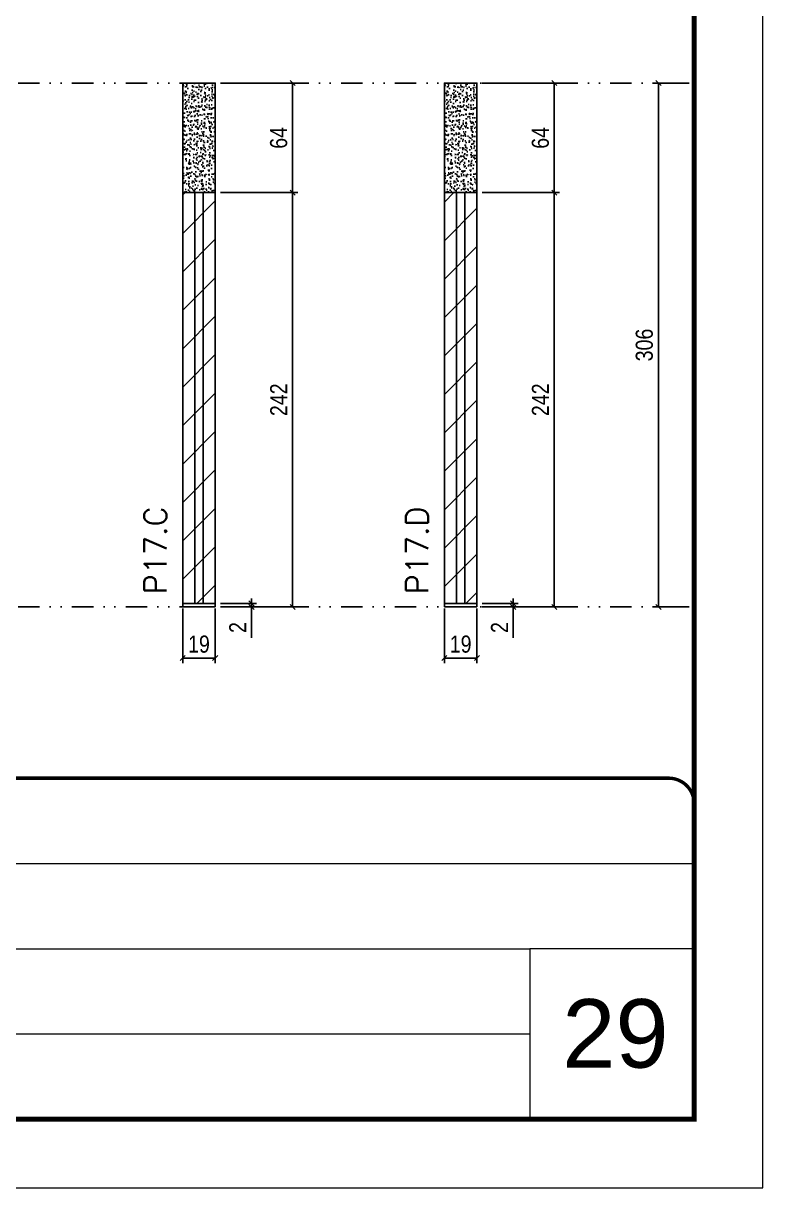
# Model space of a CAD drawing. Extents: x 14400 to 27878, y -21631 to 6985.
# Drawn here: x 15466 to 15898, y -2105 to -1425 of the extents above; entities that cross this region are included whole.
import ezdxf

# ---------------------------------------------------------------- set-up
doc = ezdxf.new("R2010")
doc.units = 0
for name, pattern in [('CONTINUO', [0]), ('DASHED', [0.75, 0.5, -0.25]), ('DIVIDE2', [0.625, 0.25, -0.125, 0, -0.125, 0, -0.125])]:
    doc.linetypes.add(name, pattern=pattern)
for name, color, linetype, lineweight in [('CARIMBO', 255, 'Continuous', 9), ('Folhas', 255, 'Continuous', 9), ('Hachura', 251, 'Continuous', 9), ('SARRAFO DE PRESSAO', 251, 'DASHED', 9), ('Texto Seção', 7, 'Continuous', 15)]:
    doc.layers.add(name, color=color, linetype=linetype, lineweight=lineweight)
for name, color, linetype in [('COTA', 241, 'Continuous'), ('Nível', 160, 'Continuous'), ('Painéis', 200, 'Continuous'), ('SARR_2.2x7', 40, 'Continuous')]:
    doc.layers.add(name, color=color, linetype=linetype)
doc.styles.add('ARIAL', font='arial.ttf')
doc.styles.add('COTA TECNICA', font='techl___.ttf', dxfattribs={"height": 10})
doc.styles.add('COTA TECNICA-50', font='techl___.ttf', dxfattribs={"height": 10})
doc.styles.add('REGUA-120', font='ROMANS.shx', dxfattribs={"height": 15})
doc.dimstyles.new('COTA PAINEL-50', dxfattribs={"dimtxt": 10, "dimasz": 3, "dimexe": 3, "dimexo": 3, "dimgap": 3, "dimtad": 1, "dimdec": 1, "dimzin": 12, "dimdsep": 46, "dimtxsty": 'COTA TECNICA-50', "dimblk1": 'OBLIQUE', "dimblk2": 'OBLIQUE', "dimsah": 1, "dimcen": 0.9, "dimclrd": 4, "dimclre": 4, "dimclrt": 240, "dimadec": 1, "dimazin": 3, "dimtfac": 1, "dimtdec": 1, "dimtmove": 0, "dimatfit": 3, "dimfxl": 1, "dimtolj": 1, "dimtzin": 12, "dimarcsym": 0})
doc.dimstyles.new('PAINEL', dxfattribs={"dimtxt": 10, "dimasz": 3, "dimexe": 3, "dimexo": 3, "dimgap": 3, "dimtad": 1, "dimdec": 1, "dimzin": 12, "dimdsep": 46, "dimtxsty": 'COTA TECNICA', "dimblk1": 'OBLIQUE', "dimblk2": 'OBLIQUE', "dimsah": 1, "dimcen": 0.9, "dimclrd": 4, "dimclre": 4, "dimclrt": 240, "dimadec": 1, "dimazin": 3, "dimtfac": 1, "dimtdec": 1, "dimtmove": 0, "dimatfit": 3, "dimfxl": 1, "dimtolj": 1, "dimtzin": 12, "dimarcsym": 0})

# ---------------------------------------------------------------- blocks, each defined once
blk = doc.blocks.new('9999999999')
at = {"color": 30, "linetype": 'CONTINUO'}
for p, q in [((98564.56, 34379.64), (99583.98, 34379.64)), ((98564.56, 34329.83), (99487.98, 34329.83)), ((99583.98, 34329.83), (99487.98, 34329.83)), ((99487.98, 34329.83), (99487.98, 34230.21)), ((98564.56, 34280.02), (99487.98, 34280.02))]:
    blk.add_line(p, q, dxfattribs=at)
at = {"color": 30, "linetype": 'CONTINUO', "const_width": 2}
blk.add_lwpolyline([(99583.98, 34230.21), (99583.98, 34414.45, 0.414214), (99568.98, 34429.45), (98228.98, 34429.45, 0.414214), (98213.98, 34414.45), (98213.98, 34245.21, 0.414214), (98228.98, 34230.21), (99583.98, 34230.21)], format="xyb", dxfattribs=at)
at = {"layer": 'Folhas'}
blk.add_lwpolyline([(98138.98, 34190.21), (99623.98, 34190.21), (99623.98, 35240.21), (98138.98, 35240.21)], close=True, dxfattribs=at)
at = {"layer": 'Folhas', "color": 30, "const_width": 3}
blk.add_lwpolyline([(98213.98, 34230.21), (99583.98, 34230.21), (99583.98, 35200.21), (98213.98, 35200.21)], close=True, dxfattribs=at)
blk = doc.blocks.new('_Oblique')
at = {"color": 0, "linetype": 'ByBlock', "lineweight": -2}
blk.add_line((-0.5, -0.5), (0.5, 0.5), dxfattribs=at)
blk = doc.blocks.new('*D1810')
at = {"layer": 'COTA', "color": 4, "lineweight": -2, "transparency": 16777216}
for p, q in [((15855.47, -1460.02), (15834.54, -1460.02)), ((15837.54, -1766.02), (15837.54, -1460.02)), ((15855.47, -1766.02), (15834.54, -1766.02))]:
    blk.add_line(p, q, dxfattribs=at)
at = {"layer": 'Defpoints', "color": 0, "transparency": 16777216}
for p in [(15837.54, -1460.02), (15858.47, -1460.02), (15858.47, -1766.02)]:
    blk.add_point(p, dxfattribs=at)
at = {"layer": 'COTA', "color": 4, "lineweight": -2, "transparency": 16777216, "xscale": 3, "yscale": 3, "zscale": 3}
for p, rotation in [((15837.54, -1460.02), 90), ((15837.54, -1766.02), 270)]:
    blk.add_blockref('_Oblique', p, dxfattribs=dict(at, rotation=rotation))
at = {"layer": 'COTA', "color": 240, "transparency": 16777216, "insert": (15829.32, -1613.02), "char_height": 10, "attachment_point": 5, "rotation": 90, "style": 'COTA TECNICA'}
blk.add_mtext('\\A1;306', dxfattribs=at)
blk = doc.blocks.new('*D1817')
at = {"layer": 'COTA', "color": 4, "lineweight": -2, "transparency": 16777216}
for p, q in [((15559.55, -1767.02), (15559.55, -1798.91)), ((15578.55, -1767.02), (15578.55, -1798.91)), ((15559.55, -1795.91), (15578.55, -1795.91))]:
    blk.add_line(p, q, dxfattribs=at)
at = {"layer": 'Defpoints', "color": 0, "transparency": 16777216}
for p in [(15559.55, -1764.02), (15578.55, -1764.02), (15578.55, -1795.91)]:
    blk.add_point(p, dxfattribs=at)
at = {"layer": 'COTA', "color": 4, "lineweight": -2, "transparency": 16777216, "xscale": 3, "yscale": 3, "zscale": 3, "rotation": 180}
blk.add_blockref('_Oblique', (15559.55, -1795.91), dxfattribs=at)
at = {"layer": 'COTA', "color": 4, "lineweight": -2, "transparency": 16777216, "xscale": 3, "yscale": 3, "zscale": 3}
blk.add_blockref('_Oblique', (15578.55, -1795.91), dxfattribs=at)
at = {"layer": 'COTA', "color": 240, "transparency": 16777216, "insert": (15569.05, -1787.82), "char_height": 10, "attachment_point": 5, "style": 'COTA TECNICA'}
blk.add_mtext('\\A1;19', dxfattribs=at)
blk = doc.blocks.new('*D1818')
at = {"layer": 'COTA', "color": 4, "lineweight": -2, "transparency": 16777216}
for p, q in [((15599.74, -1764.02), (15599.74, -1761.02)), ((15581.55, -1764.02), (15602.74, -1764.02)), ((15581.55, -1766.02), (15602.74, -1766.02)), ((15599.74, -1764.02), (15599.74, -1766.02)), ((15599.74, -1766.02), (15599.74, -1784.13))]:
    blk.add_line(p, q, dxfattribs=at)
at = {"layer": 'Defpoints', "color": 0, "transparency": 16777216}
for p in [(15578.55, -1764.02), (15578.55, -1766.02), (15599.74, -1764.02)]:
    blk.add_point(p, dxfattribs=at)
at = {"layer": 'COTA', "color": 4, "lineweight": -2, "transparency": 16777216, "xscale": 3, "yscale": 3, "zscale": 3}
for p, rotation in [((15599.74, -1764.02), 270), ((15599.74, -1766.02), 90)]:
    blk.add_blockref('_Oblique', p, dxfattribs=dict(at, rotation=rotation))
at = {"layer": 'COTA', "color": 240, "transparency": 16777216, "insert": (15591.74, -1778.07), "char_height": 10, "attachment_point": 5, "rotation": 90, "style": 'COTA TECNICA-50'}
blk.add_mtext('\\A1;2', dxfattribs=at)
blk = doc.blocks.new('*D1819')
at = {"layer": 'COTA', "color": 4, "lineweight": -2, "transparency": 16777216}
for p, q in [((15581.55, -1524.02), (15626.76, -1524.02)), ((15623.76, -1766.02), (15623.76, -1524.02)), ((15581.55, -1766.02), (15626.76, -1766.02))]:
    blk.add_line(p, q, dxfattribs=at)
at = {"layer": 'Defpoints', "color": 0, "transparency": 16777216}
for p in [(15578.55, -1524.02), (15623.76, -1524.02), (15578.55, -1766.02)]:
    blk.add_point(p, dxfattribs=at)
at = {"layer": 'COTA', "color": 4, "lineweight": -2, "transparency": 16777216, "xscale": 3, "yscale": 3, "zscale": 3}
for p, rotation in [((15623.76, -1524.02), 90), ((15623.76, -1766.02), 270)]:
    blk.add_blockref('_Oblique', p, dxfattribs=dict(at, rotation=rotation))
at = {"layer": 'COTA', "color": 240, "transparency": 16777216, "insert": (15615.68, -1645.02), "char_height": 10, "attachment_point": 5, "rotation": 90, "style": 'COTA TECNICA-50'}
blk.add_mtext('\\A1;242', dxfattribs=at)
blk = doc.blocks.new('*D1820')
at = {"layer": 'COTA', "color": 4, "lineweight": -2, "transparency": 16777216}
for p, q in [((15581.55, -1460.02), (15626.76, -1460.02)), ((15623.76, -1524.02), (15623.76, -1460.02)), ((15581.55, -1524.02), (15626.76, -1524.02))]:
    blk.add_line(p, q, dxfattribs=at)
at = {"layer": 'Defpoints', "color": 0, "transparency": 16777216}
for p in [(15578.55, -1460.02), (15623.76, -1460.02), (15578.55, -1524.02)]:
    blk.add_point(p, dxfattribs=at)
at = {"layer": 'COTA', "color": 4, "lineweight": -2, "transparency": 16777216, "xscale": 3, "yscale": 3, "zscale": 3}
for p, rotation in [((15623.76, -1460.02), 90), ((15623.76, -1524.02), 270)]:
    blk.add_blockref('_Oblique', p, dxfattribs=dict(at, rotation=rotation))
at = {"layer": 'COTA', "color": 240, "transparency": 16777216, "insert": (15615.66, -1492.02), "char_height": 10, "attachment_point": 5, "rotation": 90, "style": 'COTA TECNICA'}
blk.add_mtext('\\A1;64', dxfattribs=at)
blk = doc.blocks.new('*D1821')
at = {"layer": 'COTA', "color": 4, "lineweight": -2, "transparency": 16777216}
for p, q in [((15712.46, -1767.02), (15712.46, -1798.91)), ((15731.46, -1767.02), (15731.46, -1798.91)), ((15712.46, -1795.91), (15731.46, -1795.91))]:
    blk.add_line(p, q, dxfattribs=at)
at = {"layer": 'Defpoints', "color": 0, "transparency": 16777216}
for p in [(15712.46, -1764.02), (15731.46, -1764.02), (15731.46, -1795.91)]:
    blk.add_point(p, dxfattribs=at)
at = {"layer": 'COTA', "color": 4, "lineweight": -2, "transparency": 16777216, "xscale": 3, "yscale": 3, "zscale": 3, "rotation": 180}
blk.add_blockref('_Oblique', (15712.46, -1795.91), dxfattribs=at)
at = {"layer": 'COTA', "color": 4, "lineweight": -2, "transparency": 16777216, "xscale": 3, "yscale": 3, "zscale": 3}
blk.add_blockref('_Oblique', (15731.46, -1795.91), dxfattribs=at)
at = {"layer": 'COTA', "color": 240, "transparency": 16777216, "insert": (15721.96, -1787.82), "char_height": 10, "attachment_point": 5, "style": 'COTA TECNICA'}
blk.add_mtext('\\A1;19', dxfattribs=at)
blk = doc.blocks.new('*D1822')
at = {"layer": 'COTA', "color": 4, "lineweight": -2, "transparency": 16777216}
for p, q in [((15752.66, -1764.02), (15752.66, -1761.02)), ((15734.46, -1764.02), (15755.66, -1764.02)), ((15734.46, -1766.02), (15755.66, -1766.02)), ((15752.66, -1764.02), (15752.66, -1766.02)), ((15752.66, -1766.02), (15752.66, -1784.13))]:
    blk.add_line(p, q, dxfattribs=at)
at = {"layer": 'Defpoints', "color": 0, "transparency": 16777216}
for p in [(15731.46, -1764.02), (15731.46, -1766.02), (15752.66, -1764.02)]:
    blk.add_point(p, dxfattribs=at)
at = {"layer": 'COTA', "color": 4, "lineweight": -2, "transparency": 16777216, "xscale": 3, "yscale": 3, "zscale": 3}
for p, rotation in [((15752.66, -1764.02), 270), ((15752.66, -1766.02), 90)]:
    blk.add_blockref('_Oblique', p, dxfattribs=dict(at, rotation=rotation))
at = {"layer": 'COTA', "color": 240, "transparency": 16777216, "insert": (15744.66, -1778.07), "char_height": 10, "attachment_point": 5, "rotation": 90, "style": 'COTA TECNICA-50'}
blk.add_mtext('\\A1;2', dxfattribs=at)
blk = doc.blocks.new('*D1823')
at = {"layer": 'COTA', "color": 4, "lineweight": -2, "transparency": 16777216}
for p, q in [((15734.46, -1524.02), (15779.67, -1524.02)), ((15776.67, -1766.02), (15776.67, -1524.02)), ((15734.46, -1766.02), (15779.67, -1766.02))]:
    blk.add_line(p, q, dxfattribs=at)
at = {"layer": 'Defpoints', "color": 0, "transparency": 16777216}
for p in [(15731.46, -1524.02), (15776.67, -1524.02), (15731.46, -1766.02)]:
    blk.add_point(p, dxfattribs=at)
at = {"layer": 'COTA', "color": 4, "lineweight": -2, "transparency": 16777216, "xscale": 3, "yscale": 3, "zscale": 3}
for p, rotation in [((15776.67, -1524.02), 90), ((15776.67, -1766.02), 270)]:
    blk.add_blockref('_Oblique', p, dxfattribs=dict(at, rotation=rotation))
at = {"layer": 'COTA', "color": 240, "transparency": 16777216, "insert": (15768.6, -1645.02), "char_height": 10, "attachment_point": 5, "rotation": 90, "style": 'COTA TECNICA-50'}
blk.add_mtext('\\A1;242', dxfattribs=at)
blk = doc.blocks.new('*D1824')
at = {"layer": 'COTA', "color": 4, "lineweight": -2, "transparency": 16777216}
for p, q in [((15734.46, -1460.02), (15779.67, -1460.02)), ((15776.67, -1524.02), (15776.67, -1460.02)), ((15734.46, -1524.02), (15779.67, -1524.02))]:
    blk.add_line(p, q, dxfattribs=at)
at = {"layer": 'Defpoints', "color": 0, "transparency": 16777216}
for p in [(15731.46, -1460.02), (15776.67, -1460.02), (15731.46, -1524.02)]:
    blk.add_point(p, dxfattribs=at)
at = {"layer": 'COTA', "color": 4, "lineweight": -2, "transparency": 16777216, "xscale": 3, "yscale": 3, "zscale": 3}
for p, rotation in [((15776.67, -1460.02), 90), ((15776.67, -1524.02), 270)]:
    blk.add_blockref('_Oblique', p, dxfattribs=dict(at, rotation=rotation))
at = {"layer": 'COTA', "color": 240, "transparency": 16777216, "insert": (15768.57, -1492.02), "char_height": 10, "attachment_point": 5, "rotation": 90, "style": 'COTA TECNICA'}
blk.add_mtext('\\A1;64', dxfattribs=at)

msp = doc.modelspace()

# ---------------------------------------------------------------- hatches: boundary and pattern name
at = {"layer": 'COTA'}
h = msp.add_hatch(dxfattribs=at)
h.set_pattern_fill('AR-CONC', color=256, scale=0.03)
h.set_pattern_definition([(50, (107.1137, -4649.3004), (5.4655401, -0.4781726), [0.5715, -6.2865]), (355, (107.114, -4649.3004), (-1.0573026, 5.7317054), [0.4572, -5.0292175]), (100.451445, (107.569, -4649.3403), (4.4082374, 5.2535326), [0.4857003, -5.3427073]), (46.1842, (107.114, -4647.7764), (8.1323712, -1.2612698), [0.85725, -9.42975]), (96.63556, (107.7914, -4647.8815), (7.122124, 7.4227837), [0.7285507, -8.0140682]), (351.18415, (107.114, -4647.7764), (7.122124, 7.4227837), [0.685799, -7.543792]), (21, (107.8757, -4648.1574), (4.5484317, -3.067956), [0.5715, -6.2865]), (326, (107.876, -4648.1574), (1.8540609, 5.525639), [0.4572, -5.0292]), (71.451445, (108.255, -4648.413), (6.4024926, 2.457683), [0.4857003, -5.3426981]), (37.5, (107.1137, -4649.3004), (0.0926581, 2.53665117), [0, -4.96824, 0, -5.1054, 0, -5.04825]), (7.5, (107.1137, -4649.3004), (2.00458988, 3.00541724), [0, -2.91084, 0, -4.85394, 0, -1.92405]), (327.5, (105.4145, -4649.3004), (4.06771786, -0.17186232), [0, -1.905, 0, -5.9436, 0, -7.8867]), (317.5, (104.6525, -4649.3004), (4.44387544, 0.7627947), [0, -2.4765, 0, -3.94716, 0, -5.6007])])
h.paths.add_polyline_path([(15559.548, -1524.015), (15578.548, -1524.015), (15578.548, -1460.015), (15559.548, -1460.015)])
h = msp.add_hatch(dxfattribs=at)
h.set_pattern_fill('AR-CONC', color=256, scale=0.03)
h.set_pattern_definition([(50, (260.0298, -4649.3004), (5.4655401, -0.4781726), [0.5715, -6.2865]), (355, (260.03, -4649.3004), (-1.0573026, 5.7317054), [0.4572, -5.0292175]), (100.451445, (260.485, -4649.3403), (4.4082374, 5.2535326), [0.4857003, -5.3427073]), (46.1842, (260.03, -4647.7764), (8.1323712, -1.2612698), [0.85725, -9.42975]), (96.63556, (260.7075, -4647.8815), (7.122124, 7.4227837), [0.7285507, -8.0140682]), (351.18415, (260.03, -4647.7764), (7.122124, 7.4227837), [0.685799, -7.543792]), (21, (260.7918, -4648.1574), (4.5484317, -3.067956), [0.5715, -6.2865]), (326, (260.792, -4648.1574), (1.8540609, 5.525639), [0.4572, -5.0292]), (71.451445, (261.171, -4648.413), (6.4024926, 2.457683), [0.4857003, -5.3426981]), (37.5, (260.0298, -4649.3004), (0.0926581, 2.53665117), [0, -4.96824, 0, -5.1054, 0, -5.04825]), (7.5, (260.0298, -4649.3004), (2.00458988, 3.00541724), [0, -2.91084, 0, -4.85394, 0, -1.92405]), (327.5, (258.3305, -4649.3004), (4.06771786, -0.17186232), [0, -1.905, 0, -5.9436, 0, -7.8867]), (317.5, (257.5685, -4649.3004), (4.44387544, 0.7627947), [0, -2.4765, 0, -3.94716, 0, -5.6007])])
h.paths.add_polyline_path([(15712.464, -1524.015), (15731.464, -1524.015), (15731.464, -1460.015), (15712.464, -1460.015)])
at = {"layer": 'Hachura'}
h = msp.add_hatch(dxfattribs=at)
h.set_pattern_fill('ANSI31', color=256, scale=5)
h.paths.add_polyline_path([(14816.645, -1474.015), (14572.645, -1474.015), (14572.645, -1596.015), (14816.645, -1596.015)])
h.paths.add_polyline_path([(14893.645, -1524.015), (14859.645, -1524.015), (14859.645, -1474.015), (14816.645, -1474.015), (14816.645, -1596.015), (14893.645, -1596.015)])
h.paths.add_polyline_path([(14893.645, -1596.015), (14816.645, -1596.015), (14816.645, -1642.015), (14893.645, -1642.015)])
h.paths.add_polyline_path([(14816.645, -1596.015), (14572.645, -1596.015), (14572.645, -1642.015), (14816.645, -1642.015)])
h.paths.add_polyline_path([(14816.645, -1642.015), (14572.645, -1642.015), (14572.645, -1764.015), (14816.645, -1764.015)])
h.paths.add_polyline_path([(14893.645, -1642.015), (14816.645, -1642.015), (14816.645, -1764.015), (14893.645, -1764.015)])
h.paths.add_polyline_path([(15315.941, -1642.015), (15071.941, -1642.015), (15071.941, -1764.015), (15315.941, -1764.015)])
h.paths.add_polyline_path([(15315.941, -1582.015), (15071.941, -1582.015), (15071.941, -1642.015), (15315.941, -1642.015)])
h.paths.add_polyline_path([(15315.941, -1460.015), (15100.941, -1460.015), (15100.941, -1524.015), (15071.941, -1524.015), (15071.941, -1582.015), (15315.941, -1582.015)])
h.paths.add_polyline_path([(15392.941, -1524.015), (15358.941, -1524.015), (15358.941, -1460.015), (15315.941, -1460.015), (15315.941, -1582.015), (15392.941, -1582.015)])
h.paths.add_polyline_path([(15392.941, -1582.015), (15315.941, -1582.015), (15315.941, -1642.015), (15392.941, -1642.015)])
h.paths.add_polyline_path([(15392.941, -1642.015), (15315.941, -1642.015), (15315.941, -1764.015), (15392.941, -1764.015)])
h.paths.add_polyline_path([(15578.548, -1524.015), (15559.548, -1524.015), (15559.548, -1764.015), (15578.548, -1764.015)])
h.paths.add_polyline_path([(15731.464, -1524.015), (15712.464, -1524.015), (15712.464, -1764.015), (15731.464, -1764.015)])

# ---------------------------------------------------------------- linework, layer by layer
at = {"layer": 'COTA'}
for points in [[(15559.548, -1524.015), (15578.548, -1524.015), (15578.548, -1460.015), (15559.548, -1460.015)], [(15712.464, -1524.015), (15731.464, -1524.015), (15731.464, -1460.015), (15712.464, -1460.015)]]:
    msp.add_lwpolyline(points, close=True, dxfattribs=at)
at = {"layer": 'Nível', "color": 4, "linetype": 'DIVIDE2', "ltscale": 50}
for p, q in [((14488.467, -1460.015), (15858.467, -1460.015)), ((14488.467, -1766.015), (15858.467, -1766.015))]:
    msp.add_line(p, q, dxfattribs=at)
at = {"layer": 'Painéis'}
for p, q in [((15559.548, -1524.015), (15559.548, -1764.015)), ((15559.548, -1524.015), (15578.548, -1524.015)), ((15578.548, -1524.015), (15578.548, -1764.015)), ((15712.464, -1524.015), (15712.464, -1764.015)), ((15712.464, -1524.015), (15731.464, -1524.015)), ((15731.464, -1524.015), (15731.464, -1764.015)), ((15559.548, -1764.015), (15578.548, -1764.015)), ((15559.548, -1766.015), (15559.548, -1764.015)), ((15578.548, -1766.015), (15559.548, -1766.015)), ((15578.548, -1764.015), (15578.548, -1766.015)), ((15712.464, -1764.015), (15731.464, -1764.015)), ((15712.464, -1766.015), (15712.464, -1764.015)), ((15731.464, -1766.015), (15712.464, -1766.015)), ((15731.464, -1764.015), (15731.464, -1766.015))]:
    msp.add_line(p, q, dxfattribs=at)
at = {"layer": 'SARR_2.2x7'}
for p, q in [((15566.548, -1524.015), (15566.548, -1764.015)), ((15571.548, -1524.015), (15571.548, -1764.015)), ((15719.464, -1524.015), (15719.464, -1764.015)), ((15724.464, -1524.015), (15724.464, -1764.015))]:
    msp.add_line(p, q, dxfattribs=at)

# ---------------------------------------------------------------- block references
at = {"layer": 'SARRAFO DE PRESSAO', "color": 6, "linetype": 'ByBlock'}
msp.add_blockref('9999999999', (-83725.511, -36295.504), dxfattribs=at)

# ---------------------------------------------------------------- texts
at = {"layer": 'CARIMBO', "style": 'ARIAL'}
msp.add_text('29', height=40, dxfattribs=at).set_placement((15781.328, -2035.155))
at = {"layer": 'Texto Seção', "char_height": 13, "width": 370.6998, "attachment_point": 7, "rotation": 90, "style": 'REGUA-120'}
for s, insert in [('P17.C', (15550.097, -1758.604)), ('P17.D', (15703.013, -1758.604))]:
    msp.add_mtext(s, dxfattribs=dict(at, insert=insert))

# ---------------------------------------------------------------- dimensions: what is measured, and where the dimension line sits
at = {"layer": 'COTA'}
for base, p1, p2, dimstyle, picture, middle in [((15623.758, -1460.015), (15578.548, -1524.015), (15578.548, -1460.015), 'PAINEL', '*D1820', (15615.656, -1492.015)), ((15776.674, -1460.015), (15731.464, -1524.015), (15731.464, -1460.015), 'PAINEL', '*D1824', (15768.572, -1492.015)), ((15837.54, -1460.015), (15858.467, -1766.015), (15858.467, -1460.015), 'PAINEL', '*D1810', (15829.321, -1613.015)), ((15623.758, -1524.015), (15578.548, -1766.015), (15578.548, -1524.015), 'COTA PAINEL-50', '*D1819', (15615.685, -1645.015)), ((15776.674, -1524.015), (15731.464, -1766.015), (15731.464, -1524.015), 'COTA PAINEL-50', '*D1823', (15768.601, -1645.015))]:
    dim = msp.add_linear_dim(base=base, p1=p1, p2=p2, angle=90, dimstyle=dimstyle, dxfattribs=at)
    dim.commit()
    dim.dimension.update_dxf_attribs({"geometry": picture, "text_midpoint": middle})
for base, p1, p2, picture, middle in [((15599.741, -1764.015), (15578.548, -1766.015), (15578.548, -1764.015), '*D1818', (15599.741, -1778.071)), ((15752.657, -1764.015), (15731.464, -1766.015), (15731.464, -1764.015), '*D1822', (15752.657, -1778.071))]:
    dim = msp.add_linear_dim(base=base, p1=p1, p2=p2, angle=90, dimstyle='COTA PAINEL-50', dxfattribs=at)
    dim.commit()
    dim.dimension.update_dxf_attribs({"geometry": picture, "text_midpoint": middle, "dimtype": 160})
for base, p1, p2, picture, middle in [((15578.548, -1795.91), (15559.548, -1764.015), (15578.548, -1764.015), '*D1817', (15569.048, -1787.822)), ((15731.464, -1795.91), (15712.464, -1764.015), (15731.464, -1764.015), '*D1821', (15721.964, -1787.822))]:
    dim = msp.add_linear_dim(base=base, p1=p1, p2=p2, dimstyle='PAINEL', override={"dimarcsym": 2}, dxfattribs=at)
    dim.commit()
    dim.dimension.update_dxf_attribs({"geometry": picture, "text_midpoint": middle})

doc.saveas('drawing.dxf')
